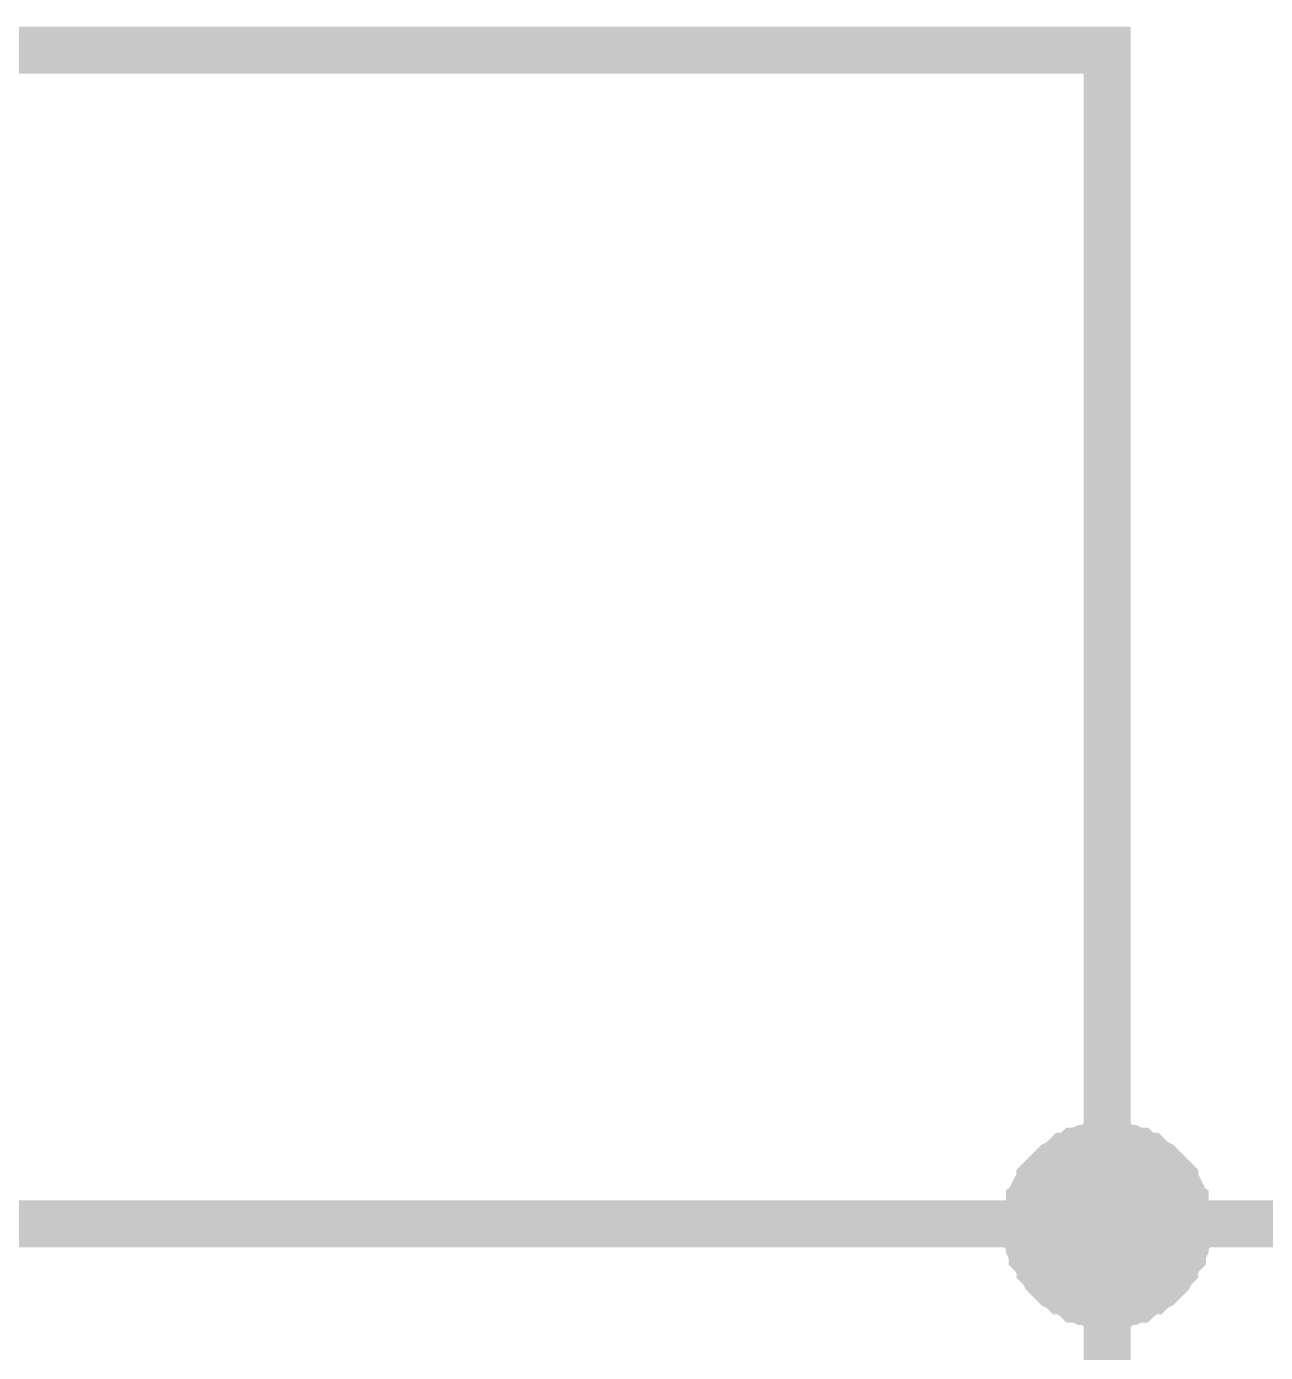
# Model space of a CAD drawing. Header units: millimetres. Extents: x -2024 to 917, y -725 to 13.
# Drawn here: x 582.63 to 590.53, y -609.61 to -601.15 of the extents above; entities that cross this region are included whole.
import ezdxf

# ---------------------------------------------------------------- set-up
doc = ezdxf.new("R2010")
doc.units = ezdxf.units.MM
doc.layers.add('Sheet', color=255, linetype='Continuous')

msp = doc.modelspace()

# ---------------------------------------------------------------- linework, layer by layer
at = {"layer": 'Sheet'}
for points, const_width in [([(589.5233, -608.7855), (589.5233, -601.3009), (582.0256, -601.3009)], 0.2997), ([(589.0102, -608.7855), (589.0102, -608.769), (589.0102, -608.7359), (589.0102, -608.7193), (589.0268, -608.6862), (589.0268, -608.6696), (589.0268, -608.6365), (589.0433, -608.6199), (589.0433, -608.6034), (589.0599, -608.5703), (589.0764, -608.5537), (589.093, -608.5371), (589.093, -608.504), (589.1095, -608.4875), (589.1261, -608.4709), (589.1426, -608.4544), (589.1592, -608.4378), (589.1757, -608.4212), (589.1923, -608.4047), (589.2254, -608.3881), (589.2419, -608.3716), (589.2585, -608.355), (589.275, -608.355), (589.3081, -608.3384), (589.3247, -608.3219), (589.3412, -608.3219), (589.3743, -608.3053), (589.3909, -608.3053), (589.424, -608.3053), (589.4405, -608.2888), (589.4736, -608.2888), (589.4902, -608.2888), (589.5233, -608.2888)], 0.2997), ([(589.0102, -608.7855), (589.0102, -608.769), (589.0102, -608.7359), (589.0102, -608.7193), (589.0268, -608.6862), (589.0268, -608.6696), (589.0268, -608.6365), (589.0433, -608.6199), (589.0433, -608.6034), (589.0599, -608.5703), (589.0764, -608.5537), (589.093, -608.5371), (589.093, -608.504), (589.1095, -608.4875), (589.1261, -608.4709), (589.1426, -608.4544), (589.1592, -608.4378), (589.1757, -608.4212), (589.1923, -608.4047), (589.2254, -608.3881), (589.2419, -608.3716), (589.2585, -608.355), (589.275, -608.355), (589.3081, -608.3384), (589.3247, -608.3219), (589.3412, -608.3219), (589.3743, -608.3053), (589.3909, -608.3053), (589.424, -608.3053), (589.4405, -608.2888), (589.4736, -608.2888), (589.4902, -608.2888), (589.5233, -608.2888)], 0.2997), ([(589.0102, -608.7855), (589.0102, -608.769), (589.0102, -608.7359), (589.0102, -608.7193), (589.0268, -608.6862), (589.0268, -608.6696), (589.0268, -608.6365), (589.0433, -608.6199), (589.0433, -608.6034), (589.0599, -608.5703), (589.0764, -608.5537), (589.093, -608.5371), (589.093, -608.504), (589.1095, -608.4875), (589.1261, -608.4709), (589.1426, -608.4544), (589.1592, -608.4378), (589.1757, -608.4212), (589.1923, -608.4047), (589.2254, -608.3881), (589.2419, -608.3716), (589.2585, -608.355), (589.275, -608.355), (589.3081, -608.3384), (589.3247, -608.3219), (589.3412, -608.3219), (589.3743, -608.3053), (589.3909, -608.3053), (589.424, -608.3053), (589.4405, -608.2888), (589.4736, -608.2888), (589.4902, -608.2888), (589.5233, -608.2888)], 0.2997), ([(589.0102, -608.7855), (589.0102, -608.769), (589.0102, -608.7359), (589.0102, -608.7193), (589.0268, -608.6862), (589.0268, -608.6696), (589.0268, -608.6365), (589.0433, -608.6199), (589.0433, -608.6034), (589.0599, -608.5703), (589.0764, -608.5537), (589.093, -608.5371), (589.093, -608.504), (589.1095, -608.4875), (589.1261, -608.4709), (589.1426, -608.4544), (589.1592, -608.4378), (589.1757, -608.4212), (589.1923, -608.4047), (589.2254, -608.3881), (589.2419, -608.3716), (589.2585, -608.355), (589.275, -608.355), (589.3081, -608.3384), (589.3247, -608.3219), (589.3412, -608.3219), (589.3743, -608.3053), (589.3909, -608.3053), (589.424, -608.3053), (589.4405, -608.2888), (589.4736, -608.2888), (589.4902, -608.2888), (589.5233, -608.2888)], 0.2997), ([(589.0102, -608.7855), (589.0102, -608.769), (589.0102, -608.7359), (589.0102, -608.7193), (589.0268, -608.6862), (589.0268, -608.6696), (589.0268, -608.6365), (589.0433, -608.6199), (589.0433, -608.6034), (589.0599, -608.5703), (589.0764, -608.5537), (589.093, -608.5371), (589.093, -608.504), (589.1095, -608.4875), (589.1261, -608.4709), (589.1426, -608.4544), (589.1592, -608.4378), (589.1757, -608.4212), (589.1923, -608.4047), (589.2254, -608.3881), (589.2419, -608.3716), (589.2585, -608.355), (589.275, -608.355), (589.3081, -608.3384), (589.3247, -608.3219), (589.3412, -608.3219), (589.3743, -608.3053), (589.3909, -608.3053), (589.424, -608.3053), (589.4405, -608.2888), (589.4736, -608.2888), (589.4902, -608.2888), (589.5233, -608.2888)], 0.2997), ([(589.0102, -608.7855), (589.0102, -608.769), (589.0102, -608.7359), (589.0102, -608.7193), (589.0268, -608.6862), (589.0268, -608.6696), (589.0268, -608.6365), (589.0433, -608.6199), (589.0433, -608.6034), (589.0599, -608.5703), (589.0764, -608.5537), (589.093, -608.5371), (589.093, -608.504), (589.1095, -608.4875), (589.1261, -608.4709), (589.1426, -608.4544), (589.1592, -608.4378), (589.1757, -608.4212), (589.1923, -608.4047), (589.2254, -608.3881), (589.2419, -608.3716), (589.2585, -608.355), (589.275, -608.355), (589.3081, -608.3384), (589.3247, -608.3219), (589.3412, -608.3219), (589.3743, -608.3053), (589.3909, -608.3053), (589.424, -608.3053), (589.4405, -608.2888), (589.4736, -608.2888), (589.4902, -608.2888), (589.5233, -608.2888)], 0.2997), ([(589.5233, -608.2888), (589.5233, -608.2888)], 0.2997), ([(589.5233, -608.2888), (589.5564, -608.2888), (589.5729, -608.2888), (589.606, -608.2888), (589.6226, -608.3053), (589.6557, -608.3053), (589.6722, -608.3053), (589.7053, -608.3219), (589.7219, -608.3219), (589.7384, -608.3384), (589.7716, -608.355), (589.7881, -608.355), (589.8047, -608.3716), (589.8212, -608.3881), (589.8543, -608.4047), (589.8709, -608.4212), (589.8874, -608.4378), (589.904, -608.4544), (589.9205, -608.4709), (589.9371, -608.4875), (589.9536, -608.504), (589.9536, -608.5371), (589.9702, -608.5537), (589.9867, -608.5703), (590.0033, -608.6034), (590.0033, -608.6199), (590.0198, -608.6365), (590.0198, -608.6696), (590.0198, -608.6862), (590.0364, -608.7193), (590.0364, -608.7359), (590.0364, -608.769), (590.0364, -608.7855)], 0.2997), ([(589.5233, -608.2888), (589.5233, -608.2888)], 0.2997), ([(589.5233, -608.2888), (589.5564, -608.2888), (589.5729, -608.2888), (589.606, -608.2888), (589.6226, -608.3053), (589.6557, -608.3053), (589.6722, -608.3053), (589.7053, -608.3219), (589.7219, -608.3219), (589.7384, -608.3384), (589.7716, -608.355), (589.7881, -608.355), (589.8047, -608.3716), (589.8212, -608.3881), (589.8543, -608.4047), (589.8709, -608.4212), (589.8874, -608.4378), (589.904, -608.4544), (589.9205, -608.4709), (589.9371, -608.4875), (589.9536, -608.504), (589.9536, -608.5371), (589.9702, -608.5537), (589.9867, -608.5703), (590.0033, -608.6034), (590.0033, -608.6199), (590.0198, -608.6365), (590.0198, -608.6696), (590.0198, -608.6862), (590.0364, -608.7193), (590.0364, -608.7359), (590.0364, -608.769), (590.0364, -608.7855)], 0.2997), ([(589.5233, -608.2888), (589.5233, -608.2888)], 0.2997), ([(589.5233, -608.2888), (589.5564, -608.2888), (589.5729, -608.2888), (589.606, -608.2888), (589.6226, -608.3053), (589.6557, -608.3053), (589.6722, -608.3053), (589.7053, -608.3219), (589.7219, -608.3219), (589.7384, -608.3384), (589.7716, -608.355), (589.7881, -608.355), (589.8047, -608.3716), (589.8212, -608.3881), (589.8543, -608.4047), (589.8709, -608.4212), (589.8874, -608.4378), (589.904, -608.4544), (589.9205, -608.4709), (589.9371, -608.4875), (589.9536, -608.504), (589.9536, -608.5371), (589.9702, -608.5537), (589.9867, -608.5703), (590.0033, -608.6034), (590.0033, -608.6199), (590.0198, -608.6365), (590.0198, -608.6696), (590.0198, -608.6862), (590.0364, -608.7193), (590.0364, -608.7359), (590.0364, -608.769), (590.0364, -608.7855)], 0.2997), ([(589.5233, -608.2888), (589.5233, -608.2888)], 0.2997), ([(589.5233, -608.2888), (589.5564, -608.2888), (589.5729, -608.2888), (589.606, -608.2888), (589.6226, -608.3053), (589.6557, -608.3053), (589.6722, -608.3053), (589.7053, -608.3219), (589.7219, -608.3219), (589.7384, -608.3384), (589.7716, -608.355), (589.7881, -608.355), (589.8047, -608.3716), (589.8212, -608.3881), (589.8543, -608.4047), (589.8709, -608.4212), (589.8874, -608.4378), (589.904, -608.4544), (589.9205, -608.4709), (589.9371, -608.4875), (589.9536, -608.504), (589.9536, -608.5371), (589.9702, -608.5537), (589.9867, -608.5703), (590.0033, -608.6034), (590.0033, -608.6199), (590.0198, -608.6365), (590.0198, -608.6696), (590.0198, -608.6862), (590.0364, -608.7193), (590.0364, -608.7359), (590.0364, -608.769), (590.0364, -608.7855)], 0.2997), ([(589.5233, -608.2888), (589.5233, -608.2888)], 0.2997), ([(589.5233, -608.2888), (589.5564, -608.2888), (589.5729, -608.2888), (589.606, -608.2888), (589.6226, -608.3053), (589.6557, -608.3053), (589.6722, -608.3053), (589.7053, -608.3219), (589.7219, -608.3219), (589.7384, -608.3384), (589.7716, -608.355), (589.7881, -608.355), (589.8047, -608.3716), (589.8212, -608.3881), (589.8543, -608.4047), (589.8709, -608.4212), (589.8874, -608.4378), (589.904, -608.4544), (589.9205, -608.4709), (589.9371, -608.4875), (589.9536, -608.504), (589.9536, -608.5371), (589.9702, -608.5537), (589.9867, -608.5703), (590.0033, -608.6034), (590.0033, -608.6199), (590.0198, -608.6365), (590.0198, -608.6696), (590.0198, -608.6862), (590.0364, -608.7193), (590.0364, -608.7359), (590.0364, -608.769), (590.0364, -608.7855)], 0.2997), ([(589.5233, -608.2888), (589.5233, -608.2888)], 0.2997), ([(589.5233, -608.2888), (589.5564, -608.2888), (589.5729, -608.2888), (589.606, -608.2888), (589.6226, -608.3053), (589.6557, -608.3053), (589.6722, -608.3053), (589.7053, -608.3219), (589.7219, -608.3219), (589.7384, -608.3384), (589.7716, -608.355), (589.7881, -608.355), (589.8047, -608.3716), (589.8212, -608.3881), (589.8543, -608.4047), (589.8709, -608.4212), (589.8874, -608.4378), (589.904, -608.4544), (589.9205, -608.4709), (589.9371, -608.4875), (589.9536, -608.504), (589.9536, -608.5371), (589.9702, -608.5537), (589.9867, -608.5703), (590.0033, -608.6034), (590.0033, -608.6199), (590.0198, -608.6365), (590.0198, -608.6696), (590.0198, -608.6862), (590.0364, -608.7193), (590.0364, -608.7359), (590.0364, -608.769), (590.0364, -608.7855)], 0.2997), ([(589.0102, -608.7855), (589.0102, -608.769), (589.0102, -608.7359), (589.0102, -608.7193), (589.0268, -608.6862), (589.0268, -608.6696), (589.0268, -608.6365), (589.0433, -608.6199), (589.0433, -608.6034), (589.0599, -608.5703), (589.0764, -608.5537), (589.093, -608.5371), (589.093, -608.504), (589.1095, -608.4875), (589.1261, -608.4709), (589.1426, -608.4544), (589.1592, -608.4378), (589.1757, -608.4212), (589.1923, -608.4047), (589.2254, -608.3881), (589.2419, -608.3716), (589.2585, -608.355), (589.275, -608.355), (589.3081, -608.3384), (589.3247, -608.3219), (589.3412, -608.3219), (589.3743, -608.3053), (589.3909, -608.3053), (589.424, -608.3053), (589.4405, -608.2888), (589.4736, -608.2888), (589.4902, -608.2888), (589.5233, -608.2888)], 0.0991), ([(589.0102, -608.7855), (589.0102, -608.769), (589.0102, -608.7359), (589.0102, -608.7193), (589.0268, -608.6862), (589.0268, -608.6696), (589.0268, -608.6365), (589.0433, -608.6199), (589.0433, -608.6034), (589.0599, -608.5703), (589.0764, -608.5537), (589.093, -608.5371), (589.093, -608.504), (589.1095, -608.4875), (589.1261, -608.4709), (589.1426, -608.4544), (589.1592, -608.4378), (589.1757, -608.4212), (589.1923, -608.4047), (589.2254, -608.3881), (589.2419, -608.3716), (589.2585, -608.355), (589.275, -608.355), (589.3081, -608.3384), (589.3247, -608.3219), (589.3412, -608.3219), (589.3743, -608.3053), (589.3909, -608.3053), (589.424, -608.3053), (589.4405, -608.2888), (589.4736, -608.2888), (589.4902, -608.2888), (589.5233, -608.2888)], 0.0991), ([(589.0102, -608.7855), (589.0102, -608.769), (589.0102, -608.7359), (589.0102, -608.7193), (589.0268, -608.6862), (589.0268, -608.6696), (589.0268, -608.6365), (589.0433, -608.6199), (589.0433, -608.6034), (589.0599, -608.5703), (589.0764, -608.5537), (589.093, -608.5371), (589.093, -608.504), (589.1095, -608.4875), (589.1261, -608.4709), (589.1426, -608.4544), (589.1592, -608.4378), (589.1757, -608.4212), (589.1923, -608.4047), (589.2254, -608.3881), (589.2419, -608.3716), (589.2585, -608.355), (589.275, -608.355), (589.3081, -608.3384), (589.3247, -608.3219), (589.3412, -608.3219), (589.3743, -608.3053), (589.3909, -608.3053), (589.424, -608.3053), (589.4405, -608.2888), (589.4736, -608.2888), (589.4902, -608.2888), (589.5233, -608.2888)], 0.0991), ([(589.0102, -608.7855), (589.0102, -608.769), (589.0102, -608.7359), (589.0102, -608.7193), (589.0268, -608.6862), (589.0268, -608.6696), (589.0268, -608.6365), (589.0433, -608.6199), (589.0433, -608.6034), (589.0599, -608.5703), (589.0764, -608.5537), (589.093, -608.5371), (589.093, -608.504), (589.1095, -608.4875), (589.1261, -608.4709), (589.1426, -608.4544), (589.1592, -608.4378), (589.1757, -608.4212), (589.1923, -608.4047), (589.2254, -608.3881), (589.2419, -608.3716), (589.2585, -608.355), (589.275, -608.355), (589.3081, -608.3384), (589.3247, -608.3219), (589.3412, -608.3219), (589.3743, -608.3053), (589.3909, -608.3053), (589.424, -608.3053), (589.4405, -608.2888), (589.4736, -608.2888), (589.4902, -608.2888), (589.5233, -608.2888)], 0.0991), ([(589.0102, -608.7855), (589.0102, -608.769), (589.0102, -608.7359), (589.0102, -608.7193), (589.0268, -608.6862), (589.0268, -608.6696), (589.0268, -608.6365), (589.0433, -608.6199), (589.0433, -608.6034), (589.0599, -608.5703), (589.0764, -608.5537), (589.093, -608.5371), (589.093, -608.504), (589.1095, -608.4875), (589.1261, -608.4709), (589.1426, -608.4544), (589.1592, -608.4378), (589.1757, -608.4212), (589.1923, -608.4047), (589.2254, -608.3881), (589.2419, -608.3716), (589.2585, -608.355), (589.275, -608.355), (589.3081, -608.3384), (589.3247, -608.3219), (589.3412, -608.3219), (589.3743, -608.3053), (589.3909, -608.3053), (589.424, -608.3053), (589.4405, -608.2888), (589.4736, -608.2888), (589.4902, -608.2888), (589.5233, -608.2888)], 0.0991), ([(589.0102, -608.7855), (589.0102, -608.769), (589.0102, -608.7359), (589.0102, -608.7193), (589.0268, -608.6862), (589.0268, -608.6696), (589.0268, -608.6365), (589.0433, -608.6199), (589.0433, -608.6034), (589.0599, -608.5703), (589.0764, -608.5537), (589.093, -608.5371), (589.093, -608.504), (589.1095, -608.4875), (589.1261, -608.4709), (589.1426, -608.4544), (589.1592, -608.4378), (589.1757, -608.4212), (589.1923, -608.4047), (589.2254, -608.3881), (589.2419, -608.3716), (589.2585, -608.355), (589.275, -608.355), (589.3081, -608.3384), (589.3247, -608.3219), (589.3412, -608.3219), (589.3743, -608.3053), (589.3909, -608.3053), (589.424, -608.3053), (589.4405, -608.2888), (589.4736, -608.2888), (589.4902, -608.2888), (589.5233, -608.2888)], 0.0991), ([(589.5233, -608.2888), (589.5233, -608.2888)], 0.0991), ([(589.5233, -608.2888), (589.5564, -608.2888), (589.5729, -608.2888), (589.606, -608.2888), (589.6226, -608.3053), (589.6557, -608.3053), (589.6722, -608.3053), (589.7053, -608.3219), (589.7219, -608.3219), (589.7384, -608.3384), (589.7716, -608.355), (589.7881, -608.355), (589.8047, -608.3716), (589.8212, -608.3881), (589.8543, -608.4047), (589.8709, -608.4212), (589.8874, -608.4378), (589.904, -608.4544), (589.9205, -608.4709), (589.9371, -608.4875), (589.9536, -608.504), (589.9536, -608.5371), (589.9702, -608.5537), (589.9867, -608.5703), (590.0033, -608.6034), (590.0033, -608.6199), (590.0198, -608.6365), (590.0198, -608.6696), (590.0198, -608.6862), (590.0364, -608.7193), (590.0364, -608.7359), (590.0364, -608.769), (590.0364, -608.7855)], 0.0991), ([(589.5233, -608.2888), (589.5233, -608.2888)], 0.0991), ([(589.5233, -608.2888), (589.5564, -608.2888), (589.5729, -608.2888), (589.606, -608.2888), (589.6226, -608.3053), (589.6557, -608.3053), (589.6722, -608.3053), (589.7053, -608.3219), (589.7219, -608.3219), (589.7384, -608.3384), (589.7716, -608.355), (589.7881, -608.355), (589.8047, -608.3716), (589.8212, -608.3881), (589.8543, -608.4047), (589.8709, -608.4212), (589.8874, -608.4378), (589.904, -608.4544), (589.9205, -608.4709), (589.9371, -608.4875), (589.9536, -608.504), (589.9536, -608.5371), (589.9702, -608.5537), (589.9867, -608.5703), (590.0033, -608.6034), (590.0033, -608.6199), (590.0198, -608.6365), (590.0198, -608.6696), (590.0198, -608.6862), (590.0364, -608.7193), (590.0364, -608.7359), (590.0364, -608.769), (590.0364, -608.7855)], 0.0991), ([(589.5233, -608.2888), (589.5233, -608.2888)], 0.0991), ([(589.5233, -608.2888), (589.5564, -608.2888), (589.5729, -608.2888), (589.606, -608.2888), (589.6226, -608.3053), (589.6557, -608.3053), (589.6722, -608.3053), (589.7053, -608.3219), (589.7219, -608.3219), (589.7384, -608.3384), (589.7716, -608.355), (589.7881, -608.355), (589.8047, -608.3716), (589.8212, -608.3881), (589.8543, -608.4047), (589.8709, -608.4212), (589.8874, -608.4378), (589.904, -608.4544), (589.9205, -608.4709), (589.9371, -608.4875), (589.9536, -608.504), (589.9536, -608.5371), (589.9702, -608.5537), (589.9867, -608.5703), (590.0033, -608.6034), (590.0033, -608.6199), (590.0198, -608.6365), (590.0198, -608.6696), (590.0198, -608.6862), (590.0364, -608.7193), (590.0364, -608.7359), (590.0364, -608.769), (590.0364, -608.7855)], 0.0991), ([(589.5233, -608.2888), (589.5233, -608.2888)], 0.0991), ([(589.5233, -608.2888), (589.5564, -608.2888), (589.5729, -608.2888), (589.606, -608.2888), (589.6226, -608.3053), (589.6557, -608.3053), (589.6722, -608.3053), (589.7053, -608.3219), (589.7219, -608.3219), (589.7384, -608.3384), (589.7716, -608.355), (589.7881, -608.355), (589.8047, -608.3716), (589.8212, -608.3881), (589.8543, -608.4047), (589.8709, -608.4212), (589.8874, -608.4378), (589.904, -608.4544), (589.9205, -608.4709), (589.9371, -608.4875), (589.9536, -608.504), (589.9536, -608.5371), (589.9702, -608.5537), (589.9867, -608.5703), (590.0033, -608.6034), (590.0033, -608.6199), (590.0198, -608.6365), (590.0198, -608.6696), (590.0198, -608.6862), (590.0364, -608.7193), (590.0364, -608.7359), (590.0364, -608.769), (590.0364, -608.7855)], 0.0991), ([(589.5233, -608.2888), (589.5233, -608.2888)], 0.0991), ([(589.5233, -608.2888), (589.5564, -608.2888), (589.5729, -608.2888), (589.606, -608.2888), (589.6226, -608.3053), (589.6557, -608.3053), (589.6722, -608.3053), (589.7053, -608.3219), (589.7219, -608.3219), (589.7384, -608.3384), (589.7716, -608.355), (589.7881, -608.355), (589.8047, -608.3716), (589.8212, -608.3881), (589.8543, -608.4047), (589.8709, -608.4212), (589.8874, -608.4378), (589.904, -608.4544), (589.9205, -608.4709), (589.9371, -608.4875), (589.9536, -608.504), (589.9536, -608.5371), (589.9702, -608.5537), (589.9867, -608.5703), (590.0033, -608.6034), (590.0033, -608.6199), (590.0198, -608.6365), (590.0198, -608.6696), (590.0198, -608.6862), (590.0364, -608.7193), (590.0364, -608.7359), (590.0364, -608.769), (590.0364, -608.7855)], 0.0991), ([(589.5233, -608.2888), (589.5233, -608.2888)], 0.0991), ([(589.5233, -608.2888), (589.5564, -608.2888), (589.5729, -608.2888), (589.606, -608.2888), (589.6226, -608.3053), (589.6557, -608.3053), (589.6722, -608.3053), (589.7053, -608.3219), (589.7219, -608.3219), (589.7384, -608.3384), (589.7716, -608.355), (589.7881, -608.355), (589.8047, -608.3716), (589.8212, -608.3881), (589.8543, -608.4047), (589.8709, -608.4212), (589.8874, -608.4378), (589.904, -608.4544), (589.9205, -608.4709), (589.9371, -608.4875), (589.9536, -608.504), (589.9536, -608.5371), (589.9702, -608.5537), (589.9867, -608.5703), (590.0033, -608.6034), (590.0033, -608.6199), (590.0198, -608.6365), (590.0198, -608.6696), (590.0198, -608.6862), (590.0364, -608.7193), (590.0364, -608.7359), (590.0364, -608.769), (590.0364, -608.7855)], 0.0991), ([(582.0256, -608.7855), (589.5233, -608.7855), (589.5233, -611.2859), (589.5233, -613.7863), (589.5233, -616.2867), (582.0256, -616.2867)], 0.2997), ([(589.5233, -609.2989), (589.4902, -609.2989), (589.4736, -609.2989), (589.4405, -609.2989), (589.424, -609.2823), (589.3909, -609.2823), (589.3743, -609.2823), (589.3412, -609.2657), (589.3247, -609.2657), (589.3081, -609.2492), (589.275, -609.2326), (589.2585, -609.2161), (589.2419, -609.2161), (589.2254, -609.1995), (589.1923, -609.1829), (589.1757, -609.1664), (589.1592, -609.1498), (589.1426, -609.1333), (589.1261, -609.1167), (589.1095, -609.0836), (589.093, -609.067), (589.093, -609.0505), (589.0764, -609.0339), (589.0599, -609.0008), (589.0433, -608.9842), (589.0433, -608.9677), (589.0268, -608.9346), (589.0268, -608.918), (589.0268, -608.8849), (589.0102, -608.8683), (589.0102, -608.8352), (589.0102, -608.8186), (589.0102, -608.7855)], 0.2997), ([(589.0102, -608.7855), (589.0102, -608.7855)], 0.2997), ([(589.5233, -609.2989), (589.4902, -609.2989), (589.4736, -609.2989), (589.4405, -609.2989), (589.424, -609.2823), (589.3909, -609.2823), (589.3743, -609.2823), (589.3412, -609.2657), (589.3247, -609.2657), (589.3081, -609.2492), (589.275, -609.2326), (589.2585, -609.2161), (589.2419, -609.2161), (589.2254, -609.1995), (589.1923, -609.1829), (589.1757, -609.1664), (589.1592, -609.1498), (589.1426, -609.1333), (589.1261, -609.1167), (589.1095, -609.0836), (589.093, -609.067), (589.093, -609.0505), (589.0764, -609.0339), (589.0599, -609.0008), (589.0433, -608.9842), (589.0433, -608.9677), (589.0268, -608.9346), (589.0268, -608.918), (589.0268, -608.8849), (589.0102, -608.8683), (589.0102, -608.8352), (589.0102, -608.8186), (589.0102, -608.7855)], 0.2997), ([(589.0102, -608.7855), (589.0102, -608.7855)], 0.2997), ([(589.5233, -609.2989), (589.4902, -609.2989), (589.4736, -609.2989), (589.4405, -609.2989), (589.424, -609.2823), (589.3909, -609.2823), (589.3743, -609.2823), (589.3412, -609.2657), (589.3247, -609.2657), (589.3081, -609.2492), (589.275, -609.2326), (589.2585, -609.2161), (589.2419, -609.2161), (589.2254, -609.1995), (589.1923, -609.1829), (589.1757, -609.1664), (589.1592, -609.1498), (589.1426, -609.1333), (589.1261, -609.1167), (589.1095, -609.0836), (589.093, -609.067), (589.093, -609.0505), (589.0764, -609.0339), (589.0599, -609.0008), (589.0433, -608.9842), (589.0433, -608.9677), (589.0268, -608.9346), (589.0268, -608.918), (589.0268, -608.8849), (589.0102, -608.8683), (589.0102, -608.8352), (589.0102, -608.8186), (589.0102, -608.7855)], 0.2997), ([(589.0102, -608.7855), (589.0102, -608.7855)], 0.2997), ([(589.5233, -609.2989), (589.4902, -609.2989), (589.4736, -609.2989), (589.4405, -609.2989), (589.424, -609.2823), (589.3909, -609.2823), (589.3743, -609.2823), (589.3412, -609.2657), (589.3247, -609.2657), (589.3081, -609.2492), (589.275, -609.2326), (589.2585, -609.2161), (589.2419, -609.2161), (589.2254, -609.1995), (589.1923, -609.1829), (589.1757, -609.1664), (589.1592, -609.1498), (589.1426, -609.1333), (589.1261, -609.1167), (589.1095, -609.0836), (589.093, -609.067), (589.093, -609.0505), (589.0764, -609.0339), (589.0599, -609.0008), (589.0433, -608.9842), (589.0433, -608.9677), (589.0268, -608.9346), (589.0268, -608.918), (589.0268, -608.8849), (589.0102, -608.8683), (589.0102, -608.8352), (589.0102, -608.8186), (589.0102, -608.7855)], 0.2997), ([(589.0102, -608.7855), (589.0102, -608.7855)], 0.2997), ([(589.5233, -609.2989), (589.4902, -609.2989), (589.4736, -609.2989), (589.4405, -609.2989), (589.424, -609.2823), (589.3909, -609.2823), (589.3743, -609.2823), (589.3412, -609.2657), (589.3247, -609.2657), (589.3081, -609.2492), (589.275, -609.2326), (589.2585, -609.2161), (589.2419, -609.2161), (589.2254, -609.1995), (589.1923, -609.1829), (589.1757, -609.1664), (589.1592, -609.1498), (589.1426, -609.1333), (589.1261, -609.1167), (589.1095, -609.0836), (589.093, -609.067), (589.093, -609.0505), (589.0764, -609.0339), (589.0599, -609.0008), (589.0433, -608.9842), (589.0433, -608.9677), (589.0268, -608.9346), (589.0268, -608.918), (589.0268, -608.8849), (589.0102, -608.8683), (589.0102, -608.8352), (589.0102, -608.8186), (589.0102, -608.7855)], 0.2997), ([(589.0102, -608.7855), (589.0102, -608.7855)], 0.2997), ([(589.5233, -609.2989), (589.4902, -609.2989), (589.4736, -609.2989), (589.4405, -609.2989), (589.424, -609.2823), (589.3909, -609.2823), (589.3743, -609.2823), (589.3412, -609.2657), (589.3247, -609.2657), (589.3081, -609.2492), (589.275, -609.2326), (589.2585, -609.2161), (589.2419, -609.2161), (589.2254, -609.1995), (589.1923, -609.1829), (589.1757, -609.1664), (589.1592, -609.1498), (589.1426, -609.1333), (589.1261, -609.1167), (589.1095, -609.0836), (589.093, -609.067), (589.093, -609.0505), (589.0764, -609.0339), (589.0599, -609.0008), (589.0433, -608.9842), (589.0433, -608.9677), (589.0268, -608.9346), (589.0268, -608.918), (589.0268, -608.8849), (589.0102, -608.8683), (589.0102, -608.8352), (589.0102, -608.8186), (589.0102, -608.7855)], 0.2997), ([(589.0102, -608.7855), (589.0102, -608.7855)], 0.2997), ([(589.5233, -608.7855), (597.0209, -608.7855)], 0.2997), ([(590.0364, -608.7855), (590.0364, -608.8186), (590.0364, -608.8352), (590.0364, -608.8683), (590.0198, -608.8849), (590.0198, -608.918), (590.0198, -608.9346), (590.0033, -608.9677), (590.0033, -608.9842), (589.9867, -609.0008), (589.9702, -609.0339), (589.9536, -609.0505), (589.9536, -609.067), (589.9371, -609.0836), (589.9205, -609.1167), (589.904, -609.1333), (589.8874, -609.1498), (589.8709, -609.1664), (589.8543, -609.1829), (589.8212, -609.1995), (589.8047, -609.2161), (589.7881, -609.2161), (589.7716, -609.2326), (589.7384, -609.2492), (589.7219, -609.2657), (589.7053, -609.2657), (589.6722, -609.2823), (589.6557, -609.2823), (589.6226, -609.2823), (589.606, -609.2989), (589.5729, -609.2989), (589.5564, -609.2989), (589.5233, -609.2989)], 0.2997), ([(590.0364, -608.7855), (590.0364, -608.8186), (590.0364, -608.8352), (590.0364, -608.8683), (590.0198, -608.8849), (590.0198, -608.918), (590.0198, -608.9346), (590.0033, -608.9677), (590.0033, -608.9842), (589.9867, -609.0008), (589.9702, -609.0339), (589.9536, -609.0505), (589.9536, -609.067), (589.9371, -609.0836), (589.9205, -609.1167), (589.904, -609.1333), (589.8874, -609.1498), (589.8709, -609.1664), (589.8543, -609.1829), (589.8212, -609.1995), (589.8047, -609.2161), (589.7881, -609.2161), (589.7716, -609.2326), (589.7384, -609.2492), (589.7219, -609.2657), (589.7053, -609.2657), (589.6722, -609.2823), (589.6557, -609.2823), (589.6226, -609.2823), (589.606, -609.2989), (589.5729, -609.2989), (589.5564, -609.2989), (589.5233, -609.2989)], 0.2997), ([(590.0364, -608.7855), (590.0364, -608.8186), (590.0364, -608.8352), (590.0364, -608.8683), (590.0198, -608.8849), (590.0198, -608.918), (590.0198, -608.9346), (590.0033, -608.9677), (590.0033, -608.9842), (589.9867, -609.0008), (589.9702, -609.0339), (589.9536, -609.0505), (589.9536, -609.067), (589.9371, -609.0836), (589.9205, -609.1167), (589.904, -609.1333), (589.8874, -609.1498), (589.8709, -609.1664), (589.8543, -609.1829), (589.8212, -609.1995), (589.8047, -609.2161), (589.7881, -609.2161), (589.7716, -609.2326), (589.7384, -609.2492), (589.7219, -609.2657), (589.7053, -609.2657), (589.6722, -609.2823), (589.6557, -609.2823), (589.6226, -609.2823), (589.606, -609.2989), (589.5729, -609.2989), (589.5564, -609.2989), (589.5233, -609.2989)], 0.2997), ([(590.0364, -608.7855), (590.0364, -608.8186), (590.0364, -608.8352), (590.0364, -608.8683), (590.0198, -608.8849), (590.0198, -608.918), (590.0198, -608.9346), (590.0033, -608.9677), (590.0033, -608.9842), (589.9867, -609.0008), (589.9702, -609.0339), (589.9536, -609.0505), (589.9536, -609.067), (589.9371, -609.0836), (589.9205, -609.1167), (589.904, -609.1333), (589.8874, -609.1498), (589.8709, -609.1664), (589.8543, -609.1829), (589.8212, -609.1995), (589.8047, -609.2161), (589.7881, -609.2161), (589.7716, -609.2326), (589.7384, -609.2492), (589.7219, -609.2657), (589.7053, -609.2657), (589.6722, -609.2823), (589.6557, -609.2823), (589.6226, -609.2823), (589.606, -609.2989), (589.5729, -609.2989), (589.5564, -609.2989), (589.5233, -609.2989)], 0.2997), ([(590.0364, -608.7855), (590.0364, -608.8186), (590.0364, -608.8352), (590.0364, -608.8683), (590.0198, -608.8849), (590.0198, -608.918), (590.0198, -608.9346), (590.0033, -608.9677), (590.0033, -608.9842), (589.9867, -609.0008), (589.9702, -609.0339), (589.9536, -609.0505), (589.9536, -609.067), (589.9371, -609.0836), (589.9205, -609.1167), (589.904, -609.1333), (589.8874, -609.1498), (589.8709, -609.1664), (589.8543, -609.1829), (589.8212, -609.1995), (589.8047, -609.2161), (589.7881, -609.2161), (589.7716, -609.2326), (589.7384, -609.2492), (589.7219, -609.2657), (589.7053, -609.2657), (589.6722, -609.2823), (589.6557, -609.2823), (589.6226, -609.2823), (589.606, -609.2989), (589.5729, -609.2989), (589.5564, -609.2989), (589.5233, -609.2989)], 0.2997), ([(590.0364, -608.7855), (590.0364, -608.8186), (590.0364, -608.8352), (590.0364, -608.8683), (590.0198, -608.8849), (590.0198, -608.918), (590.0198, -608.9346), (590.0033, -608.9677), (590.0033, -608.9842), (589.9867, -609.0008), (589.9702, -609.0339), (589.9536, -609.0505), (589.9536, -609.067), (589.9371, -609.0836), (589.9205, -609.1167), (589.904, -609.1333), (589.8874, -609.1498), (589.8709, -609.1664), (589.8543, -609.1829), (589.8212, -609.1995), (589.8047, -609.2161), (589.7881, -609.2161), (589.7716, -609.2326), (589.7384, -609.2492), (589.7219, -609.2657), (589.7053, -609.2657), (589.6722, -609.2823), (589.6557, -609.2823), (589.6226, -609.2823), (589.606, -609.2989), (589.5729, -609.2989), (589.5564, -609.2989), (589.5233, -609.2989)], 0.2997), ([(590.0364, -608.7855), (590.0364, -608.7855), (590.0364, -608.7855), (590.0364, -608.7855), (590.0364, -608.7855), (590.0364, -608.7855), (590.0364, -608.7855), (590.0364, -608.7855), (590.0364, -608.7855), (590.0364, -608.7855), (590.0364, -608.7855), (590.0364, -608.7855), (590.0364, -608.7855), (590.0364, -608.7855), (590.0364, -608.7855), (590.0364, -608.7855), (590.0364, -608.7855), (590.0364, -608.7855), (590.0364, -608.7855), (590.0364, -608.7855), (590.0364, -608.7855), (590.0364, -608.7855), (590.0364, -608.7855), (590.0364, -608.7855), (590.0364, -608.7855), (590.0364, -608.7855), (590.0364, -608.7855), (590.0364, -608.7855), (590.0364, -608.7855), (590.0364, -608.7855), (590.0364, -608.7855), (590.0364, -608.7855), (590.0364, -608.7855)], 0.2997), ([(590.0364, -608.7855), (590.0364, -608.7855)], 0.2997), ([(590.0364, -608.7855), (590.0364, -608.7855), (590.0364, -608.7855), (590.0364, -608.7855), (590.0364, -608.7855), (590.0364, -608.7855), (590.0364, -608.7855), (590.0364, -608.7855), (590.0364, -608.7855), (590.0364, -608.7855), (590.0364, -608.7855), (590.0364, -608.7855), (590.0364, -608.7855), (590.0364, -608.7855), (590.0364, -608.7855), (590.0364, -608.7855), (590.0364, -608.7855), (590.0364, -608.7855), (590.0364, -608.7855), (590.0364, -608.7855), (590.0364, -608.7855), (590.0364, -608.7855), (590.0364, -608.7855), (590.0364, -608.7855), (590.0364, -608.7855), (590.0364, -608.7855), (590.0364, -608.7855), (590.0364, -608.7855), (590.0364, -608.7855), (590.0364, -608.7855), (590.0364, -608.7855), (590.0364, -608.7855), (590.0364, -608.7855)], 0.2997), ([(590.0364, -608.7855), (590.0364, -608.7855)], 0.2997), ([(590.0364, -608.7855), (590.0364, -608.7855), (590.0364, -608.7855), (590.0364, -608.7855), (590.0364, -608.7855), (590.0364, -608.7855), (590.0364, -608.7855), (590.0364, -608.7855), (590.0364, -608.7855), (590.0364, -608.7855), (590.0364, -608.7855), (590.0364, -608.7855), (590.0364, -608.7855), (590.0364, -608.7855), (590.0364, -608.7855), (590.0364, -608.7855), (590.0364, -608.7855), (590.0364, -608.7855), (590.0364, -608.7855), (590.0364, -608.7855), (590.0364, -608.7855), (590.0364, -608.7855), (590.0364, -608.7855), (590.0364, -608.7855), (590.0364, -608.7855), (590.0364, -608.7855), (590.0364, -608.7855), (590.0364, -608.7855), (590.0364, -608.7855), (590.0364, -608.7855), (590.0364, -608.7855), (590.0364, -608.7855), (590.0364, -608.7855)], 0.2997), ([(590.0364, -608.7855), (590.0364, -608.7855)], 0.2997), ([(590.0364, -608.7855), (590.0364, -608.7855), (590.0364, -608.7855), (590.0364, -608.7855), (590.0364, -608.7855), (590.0364, -608.7855), (590.0364, -608.7855), (590.0364, -608.7855), (590.0364, -608.7855), (590.0364, -608.7855), (590.0364, -608.7855), (590.0364, -608.7855), (590.0364, -608.7855), (590.0364, -608.7855), (590.0364, -608.7855), (590.0364, -608.7855), (590.0364, -608.7855), (590.0364, -608.7855), (590.0364, -608.7855), (590.0364, -608.7855), (590.0364, -608.7855), (590.0364, -608.7855), (590.0364, -608.7855), (590.0364, -608.7855), (590.0364, -608.7855), (590.0364, -608.7855), (590.0364, -608.7855), (590.0364, -608.7855), (590.0364, -608.7855), (590.0364, -608.7855), (590.0364, -608.7855), (590.0364, -608.7855), (590.0364, -608.7855)], 0.2997), ([(590.0364, -608.7855), (590.0364, -608.7855)], 0.2997), ([(590.0364, -608.7855), (590.0364, -608.7855), (590.0364, -608.7855), (590.0364, -608.7855), (590.0364, -608.7855), (590.0364, -608.7855), (590.0364, -608.7855), (590.0364, -608.7855), (590.0364, -608.7855), (590.0364, -608.7855), (590.0364, -608.7855), (590.0364, -608.7855), (590.0364, -608.7855), (590.0364, -608.7855), (590.0364, -608.7855), (590.0364, -608.7855), (590.0364, -608.7855), (590.0364, -608.7855), (590.0364, -608.7855), (590.0364, -608.7855), (590.0364, -608.7855), (590.0364, -608.7855), (590.0364, -608.7855), (590.0364, -608.7855), (590.0364, -608.7855), (590.0364, -608.7855), (590.0364, -608.7855), (590.0364, -608.7855), (590.0364, -608.7855), (590.0364, -608.7855), (590.0364, -608.7855), (590.0364, -608.7855), (590.0364, -608.7855)], 0.2997), ([(590.0364, -608.7855), (590.0364, -608.7855)], 0.2997), ([(590.0364, -608.7855), (590.0364, -608.7855), (590.0364, -608.7855), (590.0364, -608.7855), (590.0364, -608.7855), (590.0364, -608.7855), (590.0364, -608.7855), (590.0364, -608.7855), (590.0364, -608.7855), (590.0364, -608.7855), (590.0364, -608.7855), (590.0364, -608.7855), (590.0364, -608.7855), (590.0364, -608.7855), (590.0364, -608.7855), (590.0364, -608.7855), (590.0364, -608.7855), (590.0364, -608.7855), (590.0364, -608.7855), (590.0364, -608.7855), (590.0364, -608.7855), (590.0364, -608.7855), (590.0364, -608.7855), (590.0364, -608.7855), (590.0364, -608.7855), (590.0364, -608.7855), (590.0364, -608.7855), (590.0364, -608.7855), (590.0364, -608.7855), (590.0364, -608.7855), (590.0364, -608.7855), (590.0364, -608.7855), (590.0364, -608.7855)], 0.2997), ([(590.0364, -608.7855), (590.0364, -608.7855)], 0.2997), ([(589.5233, -609.2989), (589.4902, -609.2989), (589.4736, -609.2989), (589.4405, -609.2989), (589.424, -609.2823), (589.3909, -609.2823), (589.3743, -609.2823), (589.3412, -609.2657), (589.3247, -609.2657), (589.3081, -609.2492), (589.275, -609.2326), (589.2585, -609.2161), (589.2419, -609.2161), (589.2254, -609.1995), (589.1923, -609.1829), (589.1757, -609.1664), (589.1592, -609.1498), (589.1426, -609.1333), (589.1261, -609.1167), (589.1095, -609.0836), (589.093, -609.067), (589.093, -609.0505), (589.0764, -609.0339), (589.0599, -609.0008), (589.0433, -608.9842), (589.0433, -608.9677), (589.0268, -608.9346), (589.0268, -608.918), (589.0268, -608.8849), (589.0102, -608.8683), (589.0102, -608.8352), (589.0102, -608.8186), (589.0102, -608.7855)], 0.0991), ([(589.0102, -608.7855), (589.0102, -608.7855)], 0.0991), ([(589.5233, -609.2989), (589.4902, -609.2989), (589.4736, -609.2989), (589.4405, -609.2989), (589.424, -609.2823), (589.3909, -609.2823), (589.3743, -609.2823), (589.3412, -609.2657), (589.3247, -609.2657), (589.3081, -609.2492), (589.275, -609.2326), (589.2585, -609.2161), (589.2419, -609.2161), (589.2254, -609.1995), (589.1923, -609.1829), (589.1757, -609.1664), (589.1592, -609.1498), (589.1426, -609.1333), (589.1261, -609.1167), (589.1095, -609.0836), (589.093, -609.067), (589.093, -609.0505), (589.0764, -609.0339), (589.0599, -609.0008), (589.0433, -608.9842), (589.0433, -608.9677), (589.0268, -608.9346), (589.0268, -608.918), (589.0268, -608.8849), (589.0102, -608.8683), (589.0102, -608.8352), (589.0102, -608.8186), (589.0102, -608.7855)], 0.0991), ([(589.0102, -608.7855), (589.0102, -608.7855)], 0.0991), ([(589.5233, -609.2989), (589.4902, -609.2989), (589.4736, -609.2989), (589.4405, -609.2989), (589.424, -609.2823), (589.3909, -609.2823), (589.3743, -609.2823), (589.3412, -609.2657), (589.3247, -609.2657), (589.3081, -609.2492), (589.275, -609.2326), (589.2585, -609.2161), (589.2419, -609.2161), (589.2254, -609.1995), (589.1923, -609.1829), (589.1757, -609.1664), (589.1592, -609.1498), (589.1426, -609.1333), (589.1261, -609.1167), (589.1095, -609.0836), (589.093, -609.067), (589.093, -609.0505), (589.0764, -609.0339), (589.0599, -609.0008), (589.0433, -608.9842), (589.0433, -608.9677), (589.0268, -608.9346), (589.0268, -608.918), (589.0268, -608.8849), (589.0102, -608.8683), (589.0102, -608.8352), (589.0102, -608.8186), (589.0102, -608.7855)], 0.0991), ([(589.0102, -608.7855), (589.0102, -608.7855)], 0.0991), ([(589.5233, -609.2989), (589.4902, -609.2989), (589.4736, -609.2989), (589.4405, -609.2989), (589.424, -609.2823), (589.3909, -609.2823), (589.3743, -609.2823), (589.3412, -609.2657), (589.3247, -609.2657), (589.3081, -609.2492), (589.275, -609.2326), (589.2585, -609.2161), (589.2419, -609.2161), (589.2254, -609.1995), (589.1923, -609.1829), (589.1757, -609.1664), (589.1592, -609.1498), (589.1426, -609.1333), (589.1261, -609.1167), (589.1095, -609.0836), (589.093, -609.067), (589.093, -609.0505), (589.0764, -609.0339), (589.0599, -609.0008), (589.0433, -608.9842), (589.0433, -608.9677), (589.0268, -608.9346), (589.0268, -608.918), (589.0268, -608.8849), (589.0102, -608.8683), (589.0102, -608.8352), (589.0102, -608.8186), (589.0102, -608.7855)], 0.0991), ([(589.0102, -608.7855), (589.0102, -608.7855)], 0.0991), ([(589.5233, -609.2989), (589.4902, -609.2989), (589.4736, -609.2989), (589.4405, -609.2989), (589.424, -609.2823), (589.3909, -609.2823), (589.3743, -609.2823), (589.3412, -609.2657), (589.3247, -609.2657), (589.3081, -609.2492), (589.275, -609.2326), (589.2585, -609.2161), (589.2419, -609.2161), (589.2254, -609.1995), (589.1923, -609.1829), (589.1757, -609.1664), (589.1592, -609.1498), (589.1426, -609.1333), (589.1261, -609.1167), (589.1095, -609.0836), (589.093, -609.067), (589.093, -609.0505), (589.0764, -609.0339), (589.0599, -609.0008), (589.0433, -608.9842), (589.0433, -608.9677), (589.0268, -608.9346), (589.0268, -608.918), (589.0268, -608.8849), (589.0102, -608.8683), (589.0102, -608.8352), (589.0102, -608.8186), (589.0102, -608.7855)], 0.0991), ([(589.0102, -608.7855), (589.0102, -608.7855)], 0.0991), ([(589.5233, -609.2989), (589.4902, -609.2989), (589.4736, -609.2989), (589.4405, -609.2989), (589.424, -609.2823), (589.3909, -609.2823), (589.3743, -609.2823), (589.3412, -609.2657), (589.3247, -609.2657), (589.3081, -609.2492), (589.275, -609.2326), (589.2585, -609.2161), (589.2419, -609.2161), (589.2254, -609.1995), (589.1923, -609.1829), (589.1757, -609.1664), (589.1592, -609.1498), (589.1426, -609.1333), (589.1261, -609.1167), (589.1095, -609.0836), (589.093, -609.067), (589.093, -609.0505), (589.0764, -609.0339), (589.0599, -609.0008), (589.0433, -608.9842), (589.0433, -608.9677), (589.0268, -608.9346), (589.0268, -608.918), (589.0268, -608.8849), (589.0102, -608.8683), (589.0102, -608.8352), (589.0102, -608.8186), (589.0102, -608.7855)], 0.0991), ([(589.0102, -608.7855), (589.0102, -608.7855)], 0.0991), ([(590.0364, -608.7855), (590.0364, -608.8186), (590.0364, -608.8352), (590.0364, -608.8683), (590.0198, -608.8849), (590.0198, -608.918), (590.0198, -608.9346), (590.0033, -608.9677), (590.0033, -608.9842), (589.9867, -609.0008), (589.9702, -609.0339), (589.9536, -609.0505), (589.9536, -609.067), (589.9371, -609.0836), (589.9205, -609.1167), (589.904, -609.1333), (589.8874, -609.1498), (589.8709, -609.1664), (589.8543, -609.1829), (589.8212, -609.1995), (589.8047, -609.2161), (589.7881, -609.2161), (589.7716, -609.2326), (589.7384, -609.2492), (589.7219, -609.2657), (589.7053, -609.2657), (589.6722, -609.2823), (589.6557, -609.2823), (589.6226, -609.2823), (589.606, -609.2989), (589.5729, -609.2989), (589.5564, -609.2989), (589.5233, -609.2989)], 0.0991), ([(590.0364, -608.7855), (590.0364, -608.8186), (590.0364, -608.8352), (590.0364, -608.8683), (590.0198, -608.8849), (590.0198, -608.918), (590.0198, -608.9346), (590.0033, -608.9677), (590.0033, -608.9842), (589.9867, -609.0008), (589.9702, -609.0339), (589.9536, -609.0505), (589.9536, -609.067), (589.9371, -609.0836), (589.9205, -609.1167), (589.904, -609.1333), (589.8874, -609.1498), (589.8709, -609.1664), (589.8543, -609.1829), (589.8212, -609.1995), (589.8047, -609.2161), (589.7881, -609.2161), (589.7716, -609.2326), (589.7384, -609.2492), (589.7219, -609.2657), (589.7053, -609.2657), (589.6722, -609.2823), (589.6557, -609.2823), (589.6226, -609.2823), (589.606, -609.2989), (589.5729, -609.2989), (589.5564, -609.2989), (589.5233, -609.2989)], 0.0991), ([(590.0364, -608.7855), (590.0364, -608.8186), (590.0364, -608.8352), (590.0364, -608.8683), (590.0198, -608.8849), (590.0198, -608.918), (590.0198, -608.9346), (590.0033, -608.9677), (590.0033, -608.9842), (589.9867, -609.0008), (589.9702, -609.0339), (589.9536, -609.0505), (589.9536, -609.067), (589.9371, -609.0836), (589.9205, -609.1167), (589.904, -609.1333), (589.8874, -609.1498), (589.8709, -609.1664), (589.8543, -609.1829), (589.8212, -609.1995), (589.8047, -609.2161), (589.7881, -609.2161), (589.7716, -609.2326), (589.7384, -609.2492), (589.7219, -609.2657), (589.7053, -609.2657), (589.6722, -609.2823), (589.6557, -609.2823), (589.6226, -609.2823), (589.606, -609.2989), (589.5729, -609.2989), (589.5564, -609.2989), (589.5233, -609.2989)], 0.0991), ([(590.0364, -608.7855), (590.0364, -608.8186), (590.0364, -608.8352), (590.0364, -608.8683), (590.0198, -608.8849), (590.0198, -608.918), (590.0198, -608.9346), (590.0033, -608.9677), (590.0033, -608.9842), (589.9867, -609.0008), (589.9702, -609.0339), (589.9536, -609.0505), (589.9536, -609.067), (589.9371, -609.0836), (589.9205, -609.1167), (589.904, -609.1333), (589.8874, -609.1498), (589.8709, -609.1664), (589.8543, -609.1829), (589.8212, -609.1995), (589.8047, -609.2161), (589.7881, -609.2161), (589.7716, -609.2326), (589.7384, -609.2492), (589.7219, -609.2657), (589.7053, -609.2657), (589.6722, -609.2823), (589.6557, -609.2823), (589.6226, -609.2823), (589.606, -609.2989), (589.5729, -609.2989), (589.5564, -609.2989), (589.5233, -609.2989)], 0.0991), ([(590.0364, -608.7855), (590.0364, -608.8186), (590.0364, -608.8352), (590.0364, -608.8683), (590.0198, -608.8849), (590.0198, -608.918), (590.0198, -608.9346), (590.0033, -608.9677), (590.0033, -608.9842), (589.9867, -609.0008), (589.9702, -609.0339), (589.9536, -609.0505), (589.9536, -609.067), (589.9371, -609.0836), (589.9205, -609.1167), (589.904, -609.1333), (589.8874, -609.1498), (589.8709, -609.1664), (589.8543, -609.1829), (589.8212, -609.1995), (589.8047, -609.2161), (589.7881, -609.2161), (589.7716, -609.2326), (589.7384, -609.2492), (589.7219, -609.2657), (589.7053, -609.2657), (589.6722, -609.2823), (589.6557, -609.2823), (589.6226, -609.2823), (589.606, -609.2989), (589.5729, -609.2989), (589.5564, -609.2989), (589.5233, -609.2989)], 0.0991), ([(590.0364, -608.7855), (590.0364, -608.8186), (590.0364, -608.8352), (590.0364, -608.8683), (590.0198, -608.8849), (590.0198, -608.918), (590.0198, -608.9346), (590.0033, -608.9677), (590.0033, -608.9842), (589.9867, -609.0008), (589.9702, -609.0339), (589.9536, -609.0505), (589.9536, -609.067), (589.9371, -609.0836), (589.9205, -609.1167), (589.904, -609.1333), (589.8874, -609.1498), (589.8709, -609.1664), (589.8543, -609.1829), (589.8212, -609.1995), (589.8047, -609.2161), (589.7881, -609.2161), (589.7716, -609.2326), (589.7384, -609.2492), (589.7219, -609.2657), (589.7053, -609.2657), (589.6722, -609.2823), (589.6557, -609.2823), (589.6226, -609.2823), (589.606, -609.2989), (589.5729, -609.2989), (589.5564, -609.2989), (589.5233, -609.2989)], 0.0991), ([(590.0364, -608.7855), (590.0364, -608.7855), (590.0364, -608.7855), (590.0364, -608.7855), (590.0364, -608.7855), (590.0364, -608.7855), (590.0364, -608.7855), (590.0364, -608.7855), (590.0364, -608.7855), (590.0364, -608.7855), (590.0364, -608.7855), (590.0364, -608.7855), (590.0364, -608.7855), (590.0364, -608.7855), (590.0364, -608.7855), (590.0364, -608.7855), (590.0364, -608.7855), (590.0364, -608.7855), (590.0364, -608.7855), (590.0364, -608.7855), (590.0364, -608.7855), (590.0364, -608.7855), (590.0364, -608.7855), (590.0364, -608.7855), (590.0364, -608.7855), (590.0364, -608.7855), (590.0364, -608.7855), (590.0364, -608.7855), (590.0364, -608.7855), (590.0364, -608.7855), (590.0364, -608.7855), (590.0364, -608.7855), (590.0364, -608.7855)], 0.0991), ([(590.0364, -608.7855), (590.0364, -608.7855)], 0.0991), ([(590.0364, -608.7855), (590.0364, -608.7855), (590.0364, -608.7855), (590.0364, -608.7855), (590.0364, -608.7855), (590.0364, -608.7855), (590.0364, -608.7855), (590.0364, -608.7855), (590.0364, -608.7855), (590.0364, -608.7855), (590.0364, -608.7855), (590.0364, -608.7855), (590.0364, -608.7855), (590.0364, -608.7855), (590.0364, -608.7855), (590.0364, -608.7855), (590.0364, -608.7855), (590.0364, -608.7855), (590.0364, -608.7855), (590.0364, -608.7855), (590.0364, -608.7855), (590.0364, -608.7855), (590.0364, -608.7855), (590.0364, -608.7855), (590.0364, -608.7855), (590.0364, -608.7855), (590.0364, -608.7855), (590.0364, -608.7855), (590.0364, -608.7855), (590.0364, -608.7855), (590.0364, -608.7855), (590.0364, -608.7855), (590.0364, -608.7855)], 0.0991), ([(590.0364, -608.7855), (590.0364, -608.7855)], 0.0991), ([(590.0364, -608.7855), (590.0364, -608.7855), (590.0364, -608.7855), (590.0364, -608.7855), (590.0364, -608.7855), (590.0364, -608.7855), (590.0364, -608.7855), (590.0364, -608.7855), (590.0364, -608.7855), (590.0364, -608.7855), (590.0364, -608.7855), (590.0364, -608.7855), (590.0364, -608.7855), (590.0364, -608.7855), (590.0364, -608.7855), (590.0364, -608.7855), (590.0364, -608.7855), (590.0364, -608.7855), (590.0364, -608.7855), (590.0364, -608.7855), (590.0364, -608.7855), (590.0364, -608.7855), (590.0364, -608.7855), (590.0364, -608.7855), (590.0364, -608.7855), (590.0364, -608.7855), (590.0364, -608.7855), (590.0364, -608.7855), (590.0364, -608.7855), (590.0364, -608.7855), (590.0364, -608.7855), (590.0364, -608.7855), (590.0364, -608.7855)], 0.0991), ([(590.0364, -608.7855), (590.0364, -608.7855)], 0.0991), ([(590.0364, -608.7855), (590.0364, -608.7855), (590.0364, -608.7855), (590.0364, -608.7855), (590.0364, -608.7855), (590.0364, -608.7855), (590.0364, -608.7855), (590.0364, -608.7855), (590.0364, -608.7855), (590.0364, -608.7855), (590.0364, -608.7855), (590.0364, -608.7855), (590.0364, -608.7855), (590.0364, -608.7855), (590.0364, -608.7855), (590.0364, -608.7855), (590.0364, -608.7855), (590.0364, -608.7855), (590.0364, -608.7855), (590.0364, -608.7855), (590.0364, -608.7855), (590.0364, -608.7855), (590.0364, -608.7855), (590.0364, -608.7855), (590.0364, -608.7855), (590.0364, -608.7855), (590.0364, -608.7855), (590.0364, -608.7855), (590.0364, -608.7855), (590.0364, -608.7855), (590.0364, -608.7855), (590.0364, -608.7855), (590.0364, -608.7855)], 0.0991), ([(590.0364, -608.7855), (590.0364, -608.7855)], 0.0991), ([(590.0364, -608.7855), (590.0364, -608.7855), (590.0364, -608.7855), (590.0364, -608.7855), (590.0364, -608.7855), (590.0364, -608.7855), (590.0364, -608.7855), (590.0364, -608.7855), (590.0364, -608.7855), (590.0364, -608.7855), (590.0364, -608.7855), (590.0364, -608.7855), (590.0364, -608.7855), (590.0364, -608.7855), (590.0364, -608.7855), (590.0364, -608.7855), (590.0364, -608.7855), (590.0364, -608.7855), (590.0364, -608.7855), (590.0364, -608.7855), (590.0364, -608.7855), (590.0364, -608.7855), (590.0364, -608.7855), (590.0364, -608.7855), (590.0364, -608.7855), (590.0364, -608.7855), (590.0364, -608.7855), (590.0364, -608.7855), (590.0364, -608.7855), (590.0364, -608.7855), (590.0364, -608.7855), (590.0364, -608.7855), (590.0364, -608.7855)], 0.0991), ([(590.0364, -608.7855), (590.0364, -608.7855)], 0.0991), ([(590.0364, -608.7855), (590.0364, -608.7855), (590.0364, -608.7855), (590.0364, -608.7855), (590.0364, -608.7855), (590.0364, -608.7855), (590.0364, -608.7855), (590.0364, -608.7855), (590.0364, -608.7855), (590.0364, -608.7855), (590.0364, -608.7855), (590.0364, -608.7855), (590.0364, -608.7855), (590.0364, -608.7855), (590.0364, -608.7855), (590.0364, -608.7855), (590.0364, -608.7855), (590.0364, -608.7855), (590.0364, -608.7855), (590.0364, -608.7855), (590.0364, -608.7855), (590.0364, -608.7855), (590.0364, -608.7855), (590.0364, -608.7855), (590.0364, -608.7855), (590.0364, -608.7855), (590.0364, -608.7855), (590.0364, -608.7855), (590.0364, -608.7855), (590.0364, -608.7855), (590.0364, -608.7855), (590.0364, -608.7855), (590.0364, -608.7855)], 0.0991), ([(590.0364, -608.7855), (590.0364, -608.7855)], 0.0991)]:
    msp.add_lwpolyline(points, dxfattribs=dict(at, const_width=const_width))
at = {"layer": 'Sheet', "const_width": 0.508}
msp.add_lwpolyline([(589.3316, -608.7857, 1), (589.8396, -608.7857, 1)], format="xyb", close=True, dxfattribs=at)

doc.saveas('drawing.dxf')
